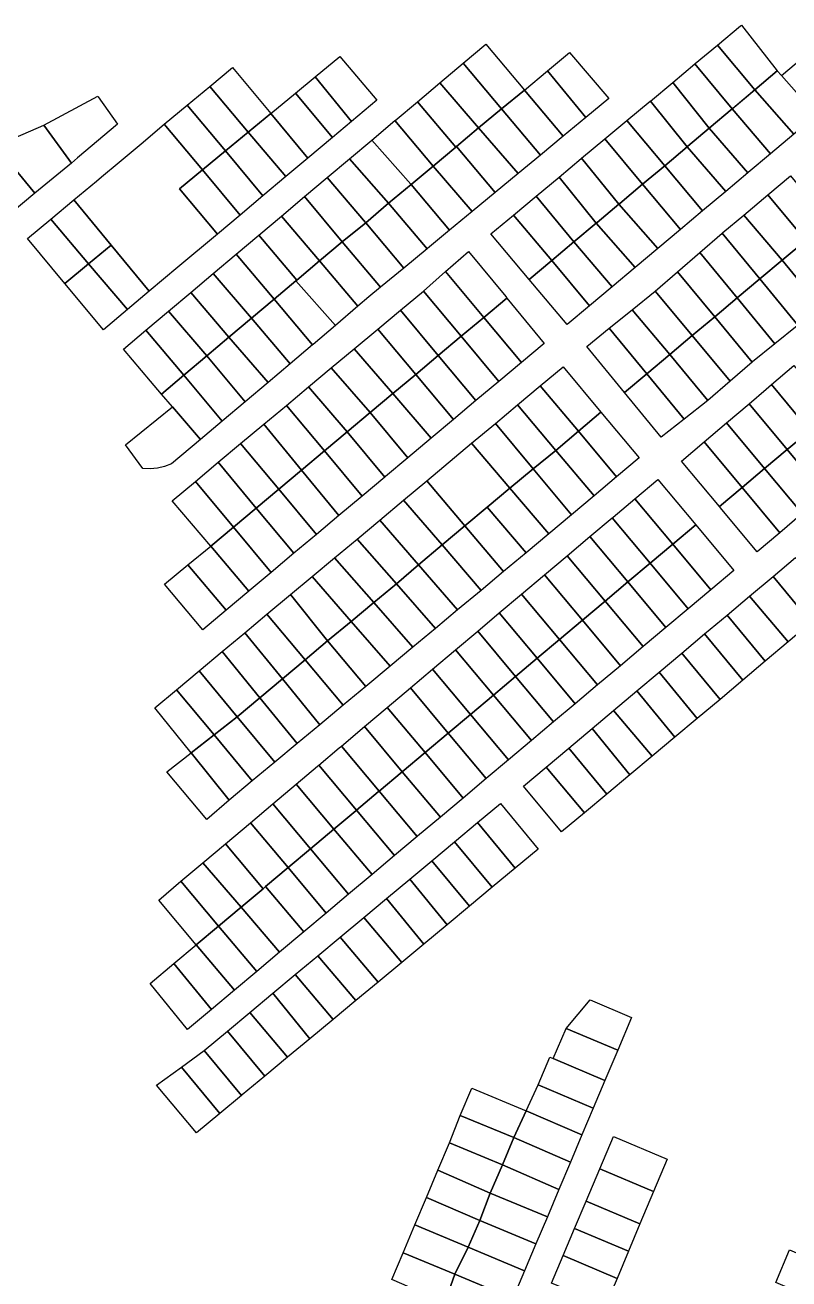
# Model space of a CAD drawing. Header units: millimetres. Extents: x 522658 to 553925, y 7796479 to 7820139.
# Drawn here: x 541634.4 to 541893.2, y 7807200.2 to 7807624.8 of the extents above; entities that cross this region are included whole.
import ezdxf

# ---------------------------------------------------------------- set-up
doc = ezdxf.new("R2010")
doc.units = ezdxf.units.MM
doc.layers.add('ZONA RESIDENCIAL 2 (ZR_2)', color=2, linetype='Continuous')

msp = doc.modelspace()

# ---------------------------------------------------------------- linework, layer by layer
at = {"layer": 'ZONA RESIDENCIAL 2 (ZR_2)'}
for points in [[(541889.19, 7807609.36), (541881.66, 7807602.88), (541868.96, 7807618.02), (541876.79, 7807624.53), (541876.87, 7807624.6), (541877.14, 7807624.82), (541889.19, 7807609.36)], [(541795.83, 7807596.43), (541782.82, 7807611.88), (541790.48, 7807618.33), (541803.55, 7807602.8), (541795.83, 7807596.43)], [(541873.95, 7807596.41), (541861.31, 7807611.66), (541861.47, 7807611.79), (541868.96, 7807618.02), (541881.66, 7807602.88), (541874.2, 7807596.62), (541873.95, 7807596.41)], [(541753.62, 7807599.39), (541745.04, 7807592.19), (541732.75, 7807607.31), (541741.1, 7807614.19), (541753.62, 7807599.39)], [(541824.41, 7807593.49), (541811.38, 7807609.27), (541818.9, 7807615.48), (541832.22, 7807599.94), (541824.41, 7807593.49)], [(541890.66, 7807607.69), (541899.94, 7807615.54), (541911.57, 7807601.91), (541902.54, 7807594.3), (541902.47, 7807594.27), (541890.66, 7807607.69)], [(541717.66, 7807594.87), (541710.06, 7807588.6), (541697, 7807604.07), (541704.66, 7807610.47), (541717.66, 7807594.87)], [(541788.08, 7807590.03), (541774.93, 7807605.24), (541782.82, 7807611.88), (541795.83, 7807596.43), (541788.08, 7807590.03)], [(541824.41, 7807593.49), (541816.73, 7807587.15), (541803.55, 7807602.8), (541811.38, 7807609.27), (541824.41, 7807593.49)], [(541873.95, 7807596.41), (541866.17, 7807589.87), (541853.82, 7807605.42), (541861.31, 7807611.66), (541873.95, 7807596.41)], [(541902.47, 7807594.27), (541894.86, 7807587.87), (541881.66, 7807602.88), (541889.19, 7807609.36), (541890.66, 7807607.69), (541902.47, 7807594.27)], [(541745.04, 7807592.19), (541738.55, 7807586.75), (541726, 7807601.74), (541732.75, 7807607.31), (541745.04, 7807592.19)], [(541780.3, 7807583.47), (541767.35, 7807598.87), (541774.93, 7807605.24), (541788.08, 7807590.03), (541780.59, 7807583.72), (541780.3, 7807583.47)], [(541858.65, 7807583.55), (541846.23, 7807599.1), (541853.82, 7807605.42), (541866.17, 7807589.87), (541858.97, 7807583.82), (541858.65, 7807583.55)], [(541640.76, 7807590.91), (541659.11, 7807600.8), (541659.22, 7807600.57), (541665.74, 7807591.21), (541652.23, 7807579.83), (541650.14, 7807578.11), (541640.76, 7807590.91)], [(541710.06, 7807588.6), (541702.27, 7807582.18), (541689.31, 7807597.65), (541697, 7807604.07), (541710.06, 7807588.6)], [(541738.55, 7807586.75), (541730.24, 7807579.78), (541717.66, 7807594.87), (541726, 7807601.74), (541738.55, 7807586.75)], [(541809.01, 7807580.78), (541795.83, 7807596.43), (541803.55, 7807602.8), (541816.73, 7807587.15), (541809.01, 7807580.78)], [(541881.66, 7807602.88), (541894.84, 7807587.85), (541886.98, 7807581.25), (541873.95, 7807596.41), (541881.66, 7807602.88)], [(541702.27, 7807582.18), (541694.49, 7807575.76), (541681.59, 7807591.21), (541689.31, 7807597.65), (541702.27, 7807582.18)], [(541780.3, 7807583.47), (541772.72, 7807577.09), (541759.74, 7807592.46), (541759.82, 7807592.53), (541767.35, 7807598.87), (541780.3, 7807583.47)], [(541801.47, 7807574.55), (541788.08, 7807590.03), (541795.83, 7807596.43), (541809.01, 7807580.78), (541801.47, 7807574.55)], [(541858.65, 7807583.55), (541851.09, 7807577.2), (541838.27, 7807592.48), (541846.18, 7807599.06), (541846.23, 7807599.1), (541858.65, 7807583.55)], [(541886.98, 7807581.25), (541879.39, 7807574.87), (541879.27, 7807574.77), (541866.17, 7807589.87), (541873.95, 7807596.41), (541886.98, 7807581.25)], [(541730.24, 7807579.78), (541722.79, 7807573.53), (541710.06, 7807588.6), (541717.66, 7807594.87), (541730.24, 7807579.78)], [(541772.72, 7807577.09), (541765.21, 7807570.84), (541765.11, 7807570.95), (541751.88, 7807585.85), (541759.74, 7807592.46), (541772.72, 7807577.09)], [(541851.09, 7807577.2), (541843.63, 7807570.94), (541830.79, 7807586.25), (541838.27, 7807592.48), (541851.09, 7807577.2)], [(541637.74, 7807567.89), (541624.49, 7807583.77), (541631.22, 7807586.72), (541640.76, 7807590.91), (541650.14, 7807578.11), (541637.74, 7807567.89)], [(541686.19, 7807542.82), (541676.46, 7807534.66), (541663.57, 7807550.26), (541650.9, 7807565.59), (541658.6, 7807572.01), (541660.29, 7807573.42), (541666.31, 7807578.45), (541673.73, 7807584.64), (541681.59, 7807591.21), (541694.49, 7807575.76), (541686.69, 7807569.33), (541699.6, 7807554.07), (541686.19, 7807542.82)], [(541722.79, 7807573.53), (541715, 7807566.99), (541702.27, 7807582.18), (541710.06, 7807588.6), (541722.79, 7807573.53)], [(541793.71, 7807568.14), (541780.59, 7807583.72), (541788.08, 7807590.03), (541801.47, 7807574.55), (541793.71, 7807568.14)], [(541871.82, 7807568.51), (541858.65, 7807583.55), (541858.97, 7807583.82), (541866.17, 7807589.87), (541879.27, 7807574.77), (541871.82, 7807568.51)], [(541637.74, 7807567.89), (541630.1, 7807561.45), (541620.96, 7807571.67), (541620.48, 7807572.21), (541614.71, 7807578.77), (541621.17, 7807582.2), (541624.49, 7807583.77), (541637.74, 7807567.89)], [(541765.21, 7807570.84), (541757.54, 7807564.55), (541744.29, 7807579.47), (541751.88, 7807585.85), (541765.11, 7807570.95), (541765.21, 7807570.84)], [(541793.71, 7807568.14), (541785.88, 7807561.68), (541772.72, 7807577.09), (541780.3, 7807583.47), (541780.59, 7807583.72), (541793.71, 7807568.14)], [(541843.63, 7807570.94), (541835.88, 7807564.43), (541835.51, 7807564.12), (541822.96, 7807579.73), (541830.79, 7807586.25), (541843.63, 7807570.94)], [(541871.82, 7807568.51), (541863.94, 7807561.89), (541851.09, 7807577.2), (541858.65, 7807583.55), (541871.82, 7807568.51)], [(541715, 7807566.99), (541707.24, 7807560.48), (541694.49, 7807575.76), (541702.27, 7807582.18), (541715, 7807566.99)], [(541757.54, 7807564.55), (541749.83, 7807557.84), (541749.7, 7807557.99), (541736.78, 7807573.15), (541744.29, 7807579.47), (541757.54, 7807564.55)], [(541835.51, 7807564.12), (541828.21, 7807557.99), (541827.86, 7807557.7), (541815.3, 7807573.36), (541822.82, 7807579.62), (541822.96, 7807579.73), (541835.51, 7807564.12)], [(541707.24, 7807560.48), (541699.6, 7807554.07), (541686.69, 7807569.33), (541694.49, 7807575.76), (541707.24, 7807560.48)], [(541785.88, 7807561.68), (541778.22, 7807555.36), (541765.21, 7807570.84), (541772.72, 7807577.09), (541785.88, 7807561.68)], [(541863.94, 7807561.89), (541856.48, 7807555.63), (541843.63, 7807570.94), (541851.09, 7807577.2), (541863.94, 7807561.89)], [(541749.83, 7807557.84), (541741.89, 7807551.42), (541729.14, 7807566.72), (541736.78, 7807573.15), (541749.7, 7807557.99), (541749.83, 7807557.84)], [(541757.56, 7807564.53), (541765.21, 7807570.84), (541778.22, 7807555.36), (541770.78, 7807549.21), (541770.64, 7807549.1), (541757.56, 7807564.53)], [(541827.86, 7807557.7), (541820.36, 7807551.4), (541807.54, 7807566.91), (541815.3, 7807573.36), (541827.86, 7807557.7)], [(541848.72, 7807549.11), (541835.51, 7807564.12), (541835.88, 7807564.43), (541843.63, 7807570.94), (541856.48, 7807555.63), (541848.72, 7807549.11)], [(541898.88, 7807551.87), (541886.07, 7807567.38), (541893.7, 7807573.77), (541906.57, 7807558.23), (541898.88, 7807551.87)], [(541741.89, 7807551.42), (541734.2, 7807544.95), (541721.29, 7807560.12), (541729.14, 7807566.72), (541741.89, 7807551.42)], [(541820.36, 7807551.4), (541812.81, 7807545.05), (541799.84, 7807560.5), (541807.54, 7807566.91), (541820.36, 7807551.4)], [(541890.87, 7807545.25), (541877.85, 7807560.49), (541886.07, 7807567.38), (541898.88, 7807551.87), (541890.87, 7807545.25)], [(541663.57, 7807550.26), (541655.96, 7807543.99), (541643.11, 7807559.08), (541650.9, 7807565.59), (541663.57, 7807550.26)], [(541749.83, 7807557.84), (541757.56, 7807564.53), (541770.64, 7807549.1), (541762.7, 7807542.54), (541749.83, 7807557.84)], [(541848.72, 7807549.11), (541841.06, 7807542.67), (541827.86, 7807557.7), (541828.21, 7807557.99), (541835.51, 7807564.12), (541848.72, 7807549.11)], [(541655.96, 7807543.99), (541647.92, 7807537.36), (541635.28, 7807552.55), (541643.11, 7807559.08), (541655.96, 7807543.99)], [(541734.2, 7807544.95), (541726.51, 7807538.49), (541713.6, 7807553.66), (541721.29, 7807560.12), (541734.2, 7807544.95)], [(541741.89, 7807551.42), (541749.83, 7807557.84), (541762.7, 7807542.54), (541754.83, 7807536.04), (541741.89, 7807551.42)], [(541812.81, 7807545.05), (541805.23, 7807538.68), (541792.22, 7807554.16), (541799.84, 7807560.5), (541812.81, 7807545.05)], [(541833.35, 7807536.2), (541820.36, 7807551.4), (541827.86, 7807557.7), (541841.06, 7807542.67), (541833.35, 7807536.2)], [(541883.3, 7807538.88), (541870.55, 7807554.36), (541870.81, 7807554.59), (541877.85, 7807560.49), (541890.87, 7807545.25), (541883.3, 7807538.88)], [(541726.51, 7807538.49), (541726.16, 7807538.19), (541718.86, 7807532.05), (541705.95, 7807547.22), (541713.6, 7807553.66), (541726.51, 7807538.49)], [(541875.65, 7807532.44), (541862.99, 7807547.83), (541870.55, 7807554.36), (541883.3, 7807538.88), (541875.65, 7807532.44)], [(541676.46, 7807534.66), (541669.14, 7807528.52), (541655.96, 7807543.99), (541663.57, 7807550.26), (541676.46, 7807534.66)], [(541747.13, 7807529.58), (541734.2, 7807544.95), (541741.89, 7807551.42), (541754.83, 7807536.04), (541750.85, 7807532.75), (541747.13, 7807529.58)], [(541833.35, 7807536.2), (541825.66, 7807529.74), (541812.81, 7807545.05), (541820.36, 7807551.4), (541833.35, 7807536.2)], [(541903.79, 7807529.55), (541890.87, 7807545.25), (541898.88, 7807551.87), (541911.77, 7807536.26), (541903.79, 7807529.55)], [(541718.86, 7807532.05), (541711.1, 7807525.52), (541698.19, 7807540.69), (541705.95, 7807547.22), (541718.86, 7807532.05)], [(541739.58, 7807523.13), (541726.16, 7807538.19), (541726.51, 7807538.49), (541734.2, 7807544.95), (541747.13, 7807529.58), (541739.58, 7807523.13)], [(541797.61, 7807532.39), (541789.78, 7807525.83), (541776.84, 7807541.35), (541784.59, 7807548.19), (541797.23, 7807532.85), (541797.61, 7807532.39)], [(541825.66, 7807529.74), (541818.08, 7807523.37), (541805.23, 7807538.68), (541812.81, 7807545.05), (541825.66, 7807529.74)], [(541868.03, 7807526.03), (541855.39, 7807541.27), (541862.99, 7807547.83), (541875.65, 7807532.44), (541868.03, 7807526.03)], [(541896.21, 7807523.18), (541883.3, 7807538.88), (541890.87, 7807545.25), (541903.79, 7807529.55), (541896.21, 7807523.18)], [(541669.14, 7807528.52), (541660.98, 7807521.67), (541647.92, 7807537.36), (541655.96, 7807543.99), (541669.14, 7807528.52)], [(541711.1, 7807525.52), (541703.49, 7807519.11), (541690.58, 7807534.28), (541698.19, 7807540.69), (541711.1, 7807525.52)], [(541789.78, 7807525.83), (541782.13, 7807519.42), (541769.35, 7807534.74), (541776.84, 7807541.35), (541789.78, 7807525.83)], [(541860.45, 7807519.65), (541847.82, 7807534.74), (541855.39, 7807541.27), (541868.03, 7807526.03), (541860.45, 7807519.65)], [(541731.82, 7807516.51), (541718.86, 7807532.05), (541726.16, 7807538.19), (541739.58, 7807523.13), (541731.97, 7807516.64), (541731.82, 7807516.51)], [(541888.43, 7807516.89), (541875.65, 7807532.44), (541883.3, 7807538.88), (541896.21, 7807523.18), (541895.95, 7807522.96), (541888.43, 7807516.89)], [(541703.49, 7807519.11), (541695.96, 7807512.77), (541683.05, 7807527.94), (541690.58, 7807534.28), (541703.49, 7807519.11)], [(541782.13, 7807519.42), (541774.41, 7807512.95), (541761.62, 7807528.29), (541769.35, 7807534.74), (541782.13, 7807519.42)], [(541789.78, 7807525.83), (541797.61, 7807532.39), (541810.29, 7807517.01), (541802.54, 7807510.52), (541789.78, 7807525.83)], [(541852.8, 7807513.21), (541840.05, 7807528.44), (541847.82, 7807534.74), (541860.45, 7807519.65), (541852.8, 7807513.21)], [(541880.73, 7807510.67), (541868.03, 7807526.03), (541875.65, 7807532.44), (541888.43, 7807516.89), (541880.81, 7807510.74), (541880.73, 7807510.67)], [(541695.96, 7807512.77), (541688.18, 7807506.22), (541675.34, 7807521.45), (541683.05, 7807527.94), (541695.96, 7807512.77)], [(541731.82, 7807516.51), (541724.26, 7807510.06), (541711.1, 7807525.52), (541718.86, 7807532.05), (541731.82, 7807516.51)], [(541774.41, 7807512.95), (541766.76, 7807506.54), (541753.96, 7807521.9), (541761.62, 7807528.29), (541774.41, 7807512.95)], [(541845.07, 7807506.7), (541832.28, 7807522.15), (541840.05, 7807528.44), (541852.8, 7807513.21), (541845.07, 7807506.7)], [(541724.26, 7807510.06), (541716.74, 7807503.74), (541703.49, 7807519.11), (541711.1, 7807525.52), (541724.26, 7807510.06)], [(541782.13, 7807519.42), (541789.78, 7807525.83), (541802.54, 7807510.52), (541794.89, 7807504.11), (541782.13, 7807519.42)], [(541873.32, 7807504.27), (541860.45, 7807519.65), (541868.03, 7807526.03), (541880.73, 7807510.67), (541873.32, 7807504.27)], [(541667.77, 7807515.08), (541675.34, 7807521.45), (541688.18, 7807506.22), (541680.61, 7807499.85), (541676.88, 7807504.23), (541667.77, 7807515.08)], [(541766.76, 7807506.54), (541758.97, 7807500.01), (541745.89, 7807515.17), (541753.96, 7807521.9), (541766.76, 7807506.54)], [(541774.41, 7807512.95), (541782.13, 7807519.42), (541794.89, 7807504.11), (541787.17, 7807497.64), (541774.41, 7807512.95)], [(541845.07, 7807506.7), (541837.52, 7807500.35), (541824.67, 7807515.98), (541832.28, 7807522.15), (541845.07, 7807506.7)], [(541865.75, 7807497.73), (541852.8, 7807513.21), (541860.45, 7807519.65), (541873.32, 7807504.27), (541865.75, 7807497.73)], [(541695.96, 7807512.77), (541703.49, 7807519.11), (541716.74, 7807503.74), (541708.98, 7807497.23), (541695.96, 7807512.77)], [(541758.97, 7807500.01), (541751.28, 7807493.57), (541738.14, 7807508.71), (541745.89, 7807515.17), (541758.97, 7807500.01)], [(541708.98, 7807497.23), (541701.23, 7807490.72), (541688.18, 7807506.22), (541695.96, 7807512.77), (541708.98, 7807497.23)], [(541766.76, 7807506.54), (541774.41, 7807512.95), (541787.17, 7807497.64), (541779.52, 7807491.23), (541766.76, 7807506.54)], [(541857.72, 7807491.42), (541845.07, 7807506.7), (541852.8, 7807513.21), (541865.75, 7807497.73), (541857.72, 7807491.42)], [(541751.28, 7807493.57), (541743.53, 7807487.08), (541730.49, 7807502.33), (541738.14, 7807508.71), (541751.28, 7807493.57)], [(541821.87, 7807487.27), (541808.96, 7807502.62), (541816.65, 7807509.04), (541829.5, 7807493.73), (541821.87, 7807487.27)], [(541857.72, 7807491.42), (541849.91, 7807485.28), (541837.52, 7807500.35), (541845.07, 7807506.7), (541857.72, 7807491.42)], [(541907.86, 7807494), (541900.29, 7807487.46), (541887.26, 7807503.07), (541894.88, 7807509.55), (541907.86, 7807494)], [(541701.23, 7807490.72), (541693.82, 7807484.5), (541684.35, 7807495.5), (541680.61, 7807499.85), (541688.18, 7807506.22), (541701.23, 7807490.72)], [(541758.97, 7807500.01), (541766.76, 7807506.54), (541779.52, 7807491.23), (541771.99, 7807484.92), (541758.97, 7807500.01)], [(541814.22, 7807480.81), (541801.28, 7807496.2), (541808.96, 7807502.62), (541821.87, 7807487.27), (541814.22, 7807480.81)], [(541900.29, 7807487.46), (541900.14, 7807487.33), (541892.62, 7807481.04), (541879.65, 7807496.6), (541885.51, 7807501.58), (541887.26, 7807503.07), (541900.29, 7807487.46)], [(541743.53, 7807487.08), (541735.82, 7807480.61), (541722.94, 7807496.04), (541730.49, 7807502.33), (541743.53, 7807487.08)], [(541758.97, 7807500.01), (541771.99, 7807484.92), (541764.08, 7807478.28), (541751.28, 7807493.57), (541758.97, 7807500.01)], [(541693.82, 7807484.5), (541683.98, 7807476.24), (541681.69, 7807475.3), (541679.28, 7807474.72), (541676.81, 7807474.51), (541674.34, 7807474.69), (541668.42, 7807482.65), (541684.35, 7807495.5), (541693.82, 7807484.5)], [(541735.82, 7807480.61), (541728.1, 7807474.14), (541715.35, 7807489.71), (541722.94, 7807496.04), (541735.82, 7807480.61)], [(541806.59, 7807474.53), (541793.77, 7807489.93), (541801.28, 7807496.2), (541814.22, 7807480.81), (541806.59, 7807474.53)], [(541892.62, 7807481.04), (541884.95, 7807474.63), (541872.03, 7807490.11), (541879.65, 7807496.6), (541892.62, 7807481.04)], [(541728.1, 7807474.14), (541720.35, 7807467.65), (541707.46, 7807483.14), (541715.35, 7807489.71), (541728.1, 7807474.14)], [(541764.08, 7807478.28), (541756.49, 7807471.93), (541756.27, 7807471.75), (541743.53, 7807487.08), (541751.28, 7807493.57), (541764.08, 7807478.28)], [(541798.66, 7807468), (541785.69, 7807483.19), (541793.77, 7807489.93), (541806.59, 7807474.53), (541798.66, 7807468)], [(541834.8, 7807471.88), (541821.87, 7807487.27), (541829.5, 7807493.73), (541842.45, 7807478.32), (541834.8, 7807471.88)], [(541884.95, 7807474.63), (541877.28, 7807468.21), (541864.43, 7807483.64), (541872.03, 7807490.11), (541884.95, 7807474.63)], [(541756.27, 7807471.75), (541748.59, 7807465.31), (541735.82, 7807480.61), (541743.53, 7807487.08), (541756.27, 7807471.75)], [(541827.15, 7807465.44), (541814.22, 7807480.81), (541821.87, 7807487.27), (541834.8, 7807471.88), (541827.15, 7807465.44)], [(541913.09, 7807472.12), (541913, 7807472.04), (541905.38, 7807465.75), (541892.62, 7807481.04), (541900.14, 7807487.33), (541900.29, 7807487.46), (541913.09, 7807472.12)], [(541720.35, 7807467.65), (541712.74, 7807461.27), (541699.83, 7807476.78), (541707.46, 7807483.14), (541720.35, 7807467.65)], [(541783.42, 7807455.25), (541770.49, 7807470.5), (541785.69, 7807483.19), (541798.66, 7807468), (541790.99, 7807461.58), (541783.42, 7807455.25)], [(541877.28, 7807468.21), (541869.62, 7807461.8), (541856.82, 7807477.16), (541864.43, 7807483.64), (541877.28, 7807468.21)], [(541728.1, 7807474.14), (541735.82, 7807480.61), (541748.59, 7807465.31), (541740.73, 7807458.72), (541728.1, 7807474.14)], [(541819.5, 7807459.01), (541806.59, 7807474.53), (541814.22, 7807480.81), (541827.15, 7807465.44), (541819.5, 7807459.01)], [(541905.38, 7807465.75), (541897.66, 7807459.39), (541884.95, 7807474.63), (541892.62, 7807481.04), (541905.38, 7807465.75)], [(541712.74, 7807461.27), (541705.03, 7807454.81), (541692.13, 7807470.31), (541699.83, 7807476.78), (541712.74, 7807461.27)], [(541720.35, 7807467.65), (541728.1, 7807474.14), (541740.73, 7807458.72), (541733.1, 7807452.33), (541720.35, 7807467.65)], [(541811.85, 7807452.58), (541798.66, 7807467.99), (541806.59, 7807474.53), (541819.5, 7807459.01), (541811.85, 7807452.58)], [(541897.66, 7807459.39), (541897.6, 7807459.34), (541890.04, 7807452.91), (541877.28, 7807468.21), (541884.95, 7807474.63), (541897.66, 7807459.39)], [(541705.03, 7807454.81), (541697.33, 7807448.36), (541684.3, 7807463.72), (541692.13, 7807470.31), (541705.03, 7807454.81)], [(541775.68, 7807448.78), (541762.65, 7807463.95), (541770.49, 7807470.5), (541783.42, 7807455.25), (541775.68, 7807448.78)], [(541853.81, 7807448.99), (541840.95, 7807464.36), (541848.77, 7807470.93), (541861.62, 7807455.55), (541853.81, 7807448.99)], [(541712.74, 7807461.27), (541720.35, 7807467.65), (541733.1, 7807452.33), (541725.49, 7807445.95), (541712.74, 7807461.27)], [(541804.2, 7807446.15), (541790.99, 7807461.58), (541798.66, 7807467.99), (541811.85, 7807452.58), (541804.2, 7807446.15)], [(541853.81, 7807448.99), (541846.2, 7807442.59), (541833.33, 7807457.96), (541833.62, 7807458.21), (541840.95, 7807464.36), (541853.81, 7807448.99)], [(541890.04, 7807452.91), (541882.42, 7807446.43), (541870.43, 7807460.82), (541869.62, 7807461.8), (541877.28, 7807468.21), (541890.04, 7807452.91)], [(541705.03, 7807454.81), (541712.74, 7807461.27), (541725.49, 7807445.95), (541717.78, 7807439.49), (541705.03, 7807454.81)], [(541767.74, 7807442), (541754.56, 7807457.2), (541762.65, 7807463.95), (541775.68, 7807448.78), (541767.74, 7807442)], [(541796.54, 7807439.76), (541783.42, 7807455.25), (541790.99, 7807461.58), (541804.2, 7807446.15), (541796.54, 7807439.76)], [(541767.74, 7807442), (541760.21, 7807435.57), (541746.87, 7807450.77), (541754.55, 7807457.19), (541767.74, 7807442)], [(541846.2, 7807442.59), (541838.63, 7807436.23), (541825.77, 7807451.59), (541833.33, 7807457.96), (541846.2, 7807442.59)], [(541717.78, 7807439.49), (541710.31, 7807433.22), (541710.23, 7807433.15), (541697.33, 7807448.36), (541705.03, 7807454.81), (541717.78, 7807439.49)], [(541788.9, 7807433.4), (541775.68, 7807448.78), (541783.42, 7807455.25), (541796.54, 7807439.76), (541788.9, 7807433.4)], [(541838.63, 7807436.23), (541830.9, 7807429.73), (541818.05, 7807445.09), (541825.77, 7807451.59), (541838.63, 7807436.23)], [(541866.69, 7807433.59), (541853.81, 7807448.99), (541861.62, 7807455.55), (541874.5, 7807440.15), (541866.69, 7807433.59)], [(541702.53, 7807426.7), (541689.57, 7807441.99), (541697.33, 7807448.36), (541710.23, 7807433.15), (541702.53, 7807426.7)], [(541752.57, 7807429.24), (541739.3, 7807444.45), (541746.87, 7807450.77), (541760.21, 7807435.57), (541752.57, 7807429.24)], [(541780.95, 7807426.79), (541767.74, 7807442), (541775.68, 7807448.78), (541788.9, 7807433.4), (541780.95, 7807426.79)], [(541866.69, 7807433.59), (541859.08, 7807427.19), (541846.2, 7807442.59), (541853.81, 7807448.99), (541866.69, 7807433.59)], [(541744.87, 7807422.86), (541731.64, 7807438.05), (541739.3, 7807444.45), (541752.57, 7807429.24), (541744.87, 7807422.86)], [(541830.9, 7807429.73), (541823.21, 7807423.27), (541810.36, 7807438.61), (541818.05, 7807445.09), (541830.9, 7807429.73)], [(541908.29, 7807428.93), (541900.67, 7807422.48), (541887.8, 7807438.13), (541895.44, 7807444.55), (541908.29, 7807428.93)], [(541694.63, 7807420.08), (541681.61, 7807435.45), (541689.57, 7807441.99), (541702.53, 7807426.7), (541694.63, 7807420.08)], [(541780.95, 7807426.79), (541773.43, 7807420.52), (541760.21, 7807435.57), (541767.74, 7807442), (541780.95, 7807426.79)], [(541838.63, 7807436.23), (541846.2, 7807442.59), (541859.08, 7807427.19), (541851.51, 7807420.83), (541838.63, 7807436.23)], [(541736.89, 7807416.25), (541724.39, 7807432), (541731.64, 7807438.05), (541744.87, 7807422.86), (541736.89, 7807416.25)], [(541765.74, 7807414.12), (541752.57, 7807429.24), (541760.21, 7807435.57), (541773.43, 7807420.52), (541765.74, 7807414.12)], [(541823.21, 7807423.27), (541815.48, 7807416.77), (541802.64, 7807432.1), (541810.36, 7807438.61), (541823.21, 7807423.27)], [(541830.9, 7807429.73), (541838.63, 7807436.23), (541851.51, 7807420.83), (541843.79, 7807414.34), (541830.9, 7807429.73)], [(541900.67, 7807422.48), (541892.93, 7807415.94), (541879.85, 7807431.45), (541887.8, 7807438.13), (541900.67, 7807422.48)], [(541729.28, 7807409.86), (541716.34, 7807425.28), (541724.39, 7807432), (541736.89, 7807416.25), (541729.28, 7807409.86)], [(541815.48, 7807416.77), (541807.91, 7807410.41), (541795.08, 7807425.73), (541802.64, 7807432.1), (541815.48, 7807416.77)], [(541892.93, 7807415.94), (541885.17, 7807409.36), (541872.22, 7807425.03), (541879.85, 7807431.45), (541892.93, 7807415.94)], [(541758.06, 7807407.72), (541744.87, 7807422.86), (541752.57, 7807429.24), (541765.74, 7807414.12), (541758.06, 7807407.72)], [(541823.21, 7807423.27), (541830.9, 7807429.73), (541843.79, 7807414.34), (541836.1, 7807407.87), (541823.21, 7807423.27)], [(541721.62, 7807403.43), (541708.89, 7807419.06), (541716.34, 7807425.28), (541729.28, 7807409.86), (541721.62, 7807403.43)], [(541749.83, 7807400.87), (541736.89, 7807416.25), (541744.87, 7807422.86), (541758.06, 7807407.72), (541749.83, 7807400.87)], [(541807.91, 7807410.41), (541800.57, 7807404.24), (541787.75, 7807419.55), (541795.08, 7807425.73), (541807.91, 7807410.41)], [(541815.48, 7807416.77), (541823.21, 7807423.27), (541836.1, 7807407.87), (541828.37, 7807401.37), (541815.48, 7807416.77)], [(541885.17, 7807409.36), (541877.57, 7807402.94), (541864.61, 7807418.63), (541872.22, 7807425.03), (541885.17, 7807409.36)], [(541713.99, 7807397.02), (541701.22, 7807412.66), (541708.89, 7807419.06), (541721.62, 7807403.43), (541713.99, 7807397.02)], [(541800.57, 7807404.24), (541793.09, 7807397.95), (541780.27, 7807413.25), (541787.75, 7807419.55), (541800.57, 7807404.24)], [(541877.57, 7807402.94), (541869.9, 7807396.45), (541856.92, 7807412.16), (541864.61, 7807418.63), (541877.57, 7807402.94)], [(541742.18, 7807394.5), (541729.28, 7807409.86), (541736.89, 7807416.25), (541749.83, 7807400.87), (541742.18, 7807394.5)], [(541793.09, 7807397.95), (541785.29, 7807391.4), (541772.48, 7807406.69), (541780.27, 7807413.25), (541793.09, 7807397.95)], [(541807.91, 7807410.41), (541815.48, 7807416.77), (541828.37, 7807401.37), (541820.81, 7807395.01), (541807.91, 7807410.41)], [(541706.27, 7807390.55), (541693.36, 7807406.1), (541701.22, 7807412.66), (541713.99, 7807397.02), (541706.27, 7807390.55)], [(541734.27, 7807387.91), (541721.62, 7807403.43), (541729.28, 7807409.86), (541742.18, 7807394.5), (541734.27, 7807387.91)], [(541800.57, 7807404.24), (541807.91, 7807410.41), (541820.81, 7807395.01), (541813.47, 7807388.84), (541800.57, 7807404.24)], [(541869.9, 7807396.45), (541862.13, 7807389.96), (541849.17, 7807405.65), (541856.92, 7807412.16), (541869.9, 7807396.45)], [(541706.27, 7807390.55), (541698.44, 7807384.45), (541685.71, 7807399.71), (541693.36, 7807406.1), (541706.27, 7807390.55)], [(541785.29, 7807391.4), (541777.75, 7807385.06), (541764.94, 7807400.34), (541772.48, 7807406.69), (541785.29, 7807391.4)], [(541862.13, 7807389.96), (541854.57, 7807383.66), (541841.63, 7807399.32), (541849.17, 7807405.65), (541862.13, 7807389.96)], [(541726.62, 7807381.55), (541713.99, 7807397.02), (541721.62, 7807403.43), (541734.27, 7807387.91), (541726.62, 7807381.55)], [(541793.09, 7807397.95), (541800.57, 7807404.24), (541813.47, 7807388.84), (541805.99, 7807382.55), (541793.09, 7807397.95)], [(541690.69, 7807378.37), (541678.43, 7807393.62), (541685.71, 7807399.71), (541698.44, 7807384.45), (541690.69, 7807378.37)], [(541719, 7807375.21), (541706.27, 7807390.55), (541713.99, 7807397.02), (541726.62, 7807381.55), (541719, 7807375.21)], [(541777.75, 7807385.06), (541769.91, 7807378.47), (541757.11, 7807393.74), (541764.94, 7807400.34), (541777.75, 7807385.06)], [(541785.29, 7807391.4), (541793.09, 7807397.95), (541805.99, 7807382.55), (541798.19, 7807376), (541785.29, 7807391.4)], [(541854.57, 7807383.66), (541846.81, 7807377.19), (541833.72, 7807392.67), (541841.63, 7807399.32), (541854.57, 7807383.66)], [(541769.91, 7807378.47), (541762.2, 7807371.99), (541749.41, 7807387.25), (541757.11, 7807393.74), (541769.91, 7807378.47)], [(541846.81, 7807377.19), (541839.28, 7807370.91), (541826.48, 7807386.58), (541833.72, 7807392.67), (541846.81, 7807377.19)], [(541719, 7807375.21), (541711.41, 7807368.89), (541698.44, 7807384.45), (541706.27, 7807390.55), (541719, 7807375.21)], [(541777.75, 7807385.06), (541785.29, 7807391.4), (541798.19, 7807376), (541790.65, 7807369.66), (541777.75, 7807385.06)], [(541703.56, 7807362.36), (541690.69, 7807378.37), (541698.44, 7807384.45), (541711.41, 7807368.89), (541703.56, 7807362.36)], [(541754.37, 7807365.41), (541741.58, 7807380.65), (541749.41, 7807387.25), (541762.2, 7807371.99), (541754.37, 7807365.41)], [(541769.91, 7807378.47), (541777.75, 7807385.06), (541790.65, 7807369.66), (541782.81, 7807363.07), (541769.91, 7807378.47)], [(541839.28, 7807370.91), (541831.52, 7807364.43), (541818.58, 7807379.94), (541826.48, 7807386.58), (541839.28, 7807370.91)], [(541754.37, 7807365.41), (541754.08, 7807365.17), (541746.7, 7807358.96), (541733.91, 7807374.19), (541740.87, 7807380.06), (541741.58, 7807380.65), (541754.37, 7807365.41)], [(541831.52, 7807364.43), (541823.88, 7807358.06), (541810.97, 7807373.54), (541818.58, 7807379.94), (541831.52, 7807364.43)], [(541696.04, 7807355.76), (541682.45, 7807371.9), (541690.69, 7807378.37), (541703.56, 7807362.36), (541696.04, 7807355.76)], [(541762.2, 7807371.99), (541769.91, 7807378.47), (541782.81, 7807363.07), (541775.1, 7807356.59), (541762.2, 7807371.99)], [(541746.7, 7807358.96), (541746.49, 7807358.78), (541739.05, 7807352.53), (541726.26, 7807367.75), (541733.5, 7807373.85), (541733.91, 7807374.19), (541746.7, 7807358.96)], [(541767.29, 7807350.03), (541754.37, 7807365.41), (541762.2, 7807371.99), (541775.1, 7807356.59), (541767.41, 7807350.13), (541767.29, 7807350.03)], [(541823.88, 7807358.06), (541816.14, 7807351.61), (541803.26, 7807367.06), (541810.97, 7807373.54), (541823.88, 7807358.06)], [(541739.05, 7807352.53), (541731.11, 7807345.87), (541718.34, 7807361.07), (541726.26, 7807367.75), (541739.05, 7807352.53)], [(541767.29, 7807350.03), (541759.61, 7807343.58), (541746.7, 7807358.96), (541754.08, 7807365.17), (541754.37, 7807365.41), (541767.29, 7807350.03)], [(541731.11, 7807345.87), (541723.55, 7807339.5), (541710.78, 7807354.7), (541718.34, 7807361.07), (541731.11, 7807345.87)], [(541759.61, 7807343.58), (541751.97, 7807337.15), (541739.05, 7807352.53), (541746.49, 7807358.78), (541746.7, 7807358.96), (541759.61, 7807343.58)], [(541800.45, 7807339.3), (541787.74, 7807354.75), (541795.48, 7807361.2), (541808.19, 7807345.73), (541800.45, 7807339.3)], [(541715.04, 7807332.36), (541702.28, 7807347.54), (541710.78, 7807354.7), (541723.55, 7807339.5), (541715.92, 7807333.1), (541715.04, 7807332.36)], [(541792.7, 7807332.86), (541779.88, 7807348.2), (541787.74, 7807354.75), (541800.45, 7807339.3), (541792.7, 7807332.86)], [(541731.11, 7807345.87), (541739.05, 7807352.53), (541751.97, 7807337.15), (541744.04, 7807330.48), (541731.11, 7807345.87)], [(541715.04, 7807332.36), (541707.59, 7807326.1), (541694.69, 7807341.15), (541702.28, 7807347.54), (541715.04, 7807332.36)], [(541723.55, 7807339.5), (541731.11, 7807345.87), (541744.04, 7807330.48), (541736.47, 7807324.12), (541723.55, 7807339.5)], [(541784.92, 7807326.4), (541772.25, 7807341.85), (541779.88, 7807348.2), (541792.7, 7807332.86), (541784.92, 7807326.4)], [(541707.59, 7807326.1), (541699.97, 7807319.69), (541687.24, 7807334.87), (541694.69, 7807341.15), (541707.59, 7807326.1)], [(541777.41, 7807320.16), (541764.75, 7807335.6), (541772.25, 7807341.85), (541784.92, 7807326.4), (541777.41, 7807320.16)], [(541728.85, 7807317.71), (541715.92, 7807333.1), (541723.55, 7807339.5), (541736.47, 7807324.12), (541728.85, 7807317.71)], [(541699.97, 7807319.69), (541692.44, 7807313.36), (541679.72, 7807328.53), (541687.24, 7807334.87), (541699.97, 7807319.69)], [(541728.85, 7807317.71), (541720.67, 7807310.84), (541707.59, 7807326.1), (541715.04, 7807332.36), (541715.92, 7807333.1), (541728.85, 7807317.71)], [(541769.51, 7807313.6), (541756.86, 7807329.03), (541764.75, 7807335.6), (541777.41, 7807320.16), (541769.51, 7807313.6)], [(541769.51, 7807313.6), (541762, 7807307.36), (541749.14, 7807322.59), (541756.86, 7807329.03), (541769.51, 7807313.6)], [(541699.97, 7807319.69), (541707.59, 7807326.1), (541720.67, 7807310.84), (541712.89, 7807304.3), (541699.97, 7807319.69)], [(541754.06, 7807300.76), (541741.21, 7807315.98), (541749.14, 7807322.59), (541762, 7807307.36), (541754.06, 7807300.76)], [(541692.44, 7807313.36), (541699.97, 7807319.69), (541712.89, 7807304.3), (541705.36, 7807297.97), (541692.44, 7807313.36)], [(541746.46, 7807294.45), (541733.62, 7807309.66), (541741.21, 7807315.98), (541754.06, 7807300.76), (541746.46, 7807294.45)], [(541684.88, 7807307.01), (541692.44, 7807313.36), (541705.36, 7807297.97), (541697.61, 7807291.46), (541684.88, 7807307.01)], [(541738.8, 7807288.09), (541725.97, 7807303.29), (541733.62, 7807309.66), (541746.46, 7807294.45), (541738.8, 7807288.09)], [(541676.86, 7807300.27), (541684.88, 7807307.01), (541697.61, 7807291.46), (541689.51, 7807284.64), (541676.86, 7807300.27)], [(541730.86, 7807281.5), (541718.4, 7807296.98), (541725.97, 7807303.29), (541738.8, 7807288.09), (541730.86, 7807281.5)], [(541723.38, 7807275.28), (541710.52, 7807290.41), (541718.4, 7807296.98), (541730.86, 7807281.5), (541723.38, 7807275.28)], [(541839.9, 7807288.77), (541835.21, 7807277.68), (541817.73, 7807285), (541825.86, 7807294.72), (541839.9, 7807288.77)], [(541723.38, 7807275.28), (541715.61, 7807268.84), (541703.02, 7807284.17), (541710.52, 7807290.41), (541723.38, 7807275.28)], [(541707.98, 7807262.51), (541707.78, 7807262.34), (541695.05, 7807277.53), (541703.02, 7807284.17), (541715.61, 7807268.84), (541707.98, 7807262.51)], [(541830.85, 7807267.39), (541813.32, 7807274.84), (541817.73, 7807285), (541835.21, 7807277.68), (541830.85, 7807267.39)], [(541707.78, 7807262.34), (541700.42, 7807256.23), (541687.39, 7807271.96), (541695.05, 7807277.53), (541707.78, 7807262.34)], [(541813.32, 7807274.84), (541830.85, 7807267.39), (541826.91, 7807258.09), (541808.24, 7807265.99), (541812.21, 7807275.31), (541813.32, 7807274.84)], [(541700.42, 7807256.23), (541692.51, 7807249.66), (541679, 7807265.85), (541687.39, 7807271.96), (541700.42, 7807256.23)], [(541804.17, 7807257.13), (541800.03, 7807248.13), (541781.81, 7807255.51), (541785.75, 7807264.79), (541804.17, 7807257.13)], [(541823.08, 7807249.04), (541804.17, 7807257.13), (541808.24, 7807265.99), (541826.91, 7807258.09), (541823.08, 7807249.04)], [(541823.08, 7807249.04), (541819.16, 7807239.77), (541800.03, 7807248.13), (541804.17, 7807257.13), (541823.08, 7807249.04)], [(541796.1, 7807238.8), (541778.2, 7807246.34), (541781.81, 7807255.51), (541800.03, 7807248.13), (541796.1, 7807238.8)], [(541815.25, 7807230.53), (541796.1, 7807238.8), (541800.03, 7807248.13), (541819.16, 7807239.77), (541815.25, 7807230.53)], [(541851.95, 7807240.79), (541847.33, 7807229.82), (541829.14, 7807237.51), (541833.8, 7807248.5), (541851.95, 7807240.79)], [(541796.1, 7807238.8), (541792.01, 7807229.28), (541774.3, 7807237.1), (541778.2, 7807246.34), (541796.1, 7807238.8)], [(541792.01, 7807229.28), (541788.52, 7807219.95), (541770.36, 7807227.77), (541774.3, 7807237.1), (541792.01, 7807229.28)], [(541811.34, 7807221.3), (541792.01, 7807229.28), (541796.1, 7807238.8), (541815.25, 7807230.53), (541811.34, 7807221.3)], [(541847.33, 7807229.82), (541842.72, 7807218.87), (541824.5, 7807226.57), (541829.14, 7807237.51), (541847.33, 7807229.82)], [(541788.52, 7807219.95), (541784.51, 7807210.98), (541766.49, 7807218.59), (541770.36, 7807227.77), (541788.52, 7807219.95)], [(541807.43, 7807212.06), (541788.52, 7807219.95), (541792.01, 7807229.28), (541811.34, 7807221.3), (541807.43, 7807212.06)], [(541842.72, 7807218.87), (541838.83, 7807209.62), (541820.59, 7807217.34), (541824.5, 7807226.57), (541842.72, 7807218.87)], [(541784.51, 7807210.98), (541780.03, 7807201.78), (541762.48, 7807209.1), (541766.49, 7807218.59), (541784.51, 7807210.98)], [(541803.57, 7807202.93), (541784.51, 7807210.98), (541788.52, 7807219.95), (541807.43, 7807212.06), (541803.57, 7807202.93)], [(541838.83, 7807209.62), (541834.95, 7807200.4), (541816.68, 7807208.13), (541820.59, 7807217.34), (541838.83, 7807209.62)], [(541799.62, 7807193.61), (541780.03, 7807201.78), (541784.51, 7807210.98), (541803.57, 7807202.93), (541799.62, 7807193.61)], [(541888.76, 7807198.99), (541893.42, 7807210.02), (541911.96, 7807202.09), (541907.3, 7807191.06), (541888.76, 7807198.99)], [(541780.03, 7807201.78), (541776.61, 7807192.21), (541758.66, 7807200.04), (541762.48, 7807209.1), (541780.03, 7807201.78)], [(541834.95, 7807200.4), (541831.07, 7807191.2), (541812.73, 7807198.83), (541816.68, 7807208.13), (541834.95, 7807200.4)], [(541795.68, 7807184.29), (541776.61, 7807192.21), (541780.03, 7807201.78), (541799.62, 7807193.61), (541795.68, 7807184.29)]]:
    msp.add_lwpolyline(points, close=True, dxfattribs=at)

doc.saveas('drawing.dxf')
